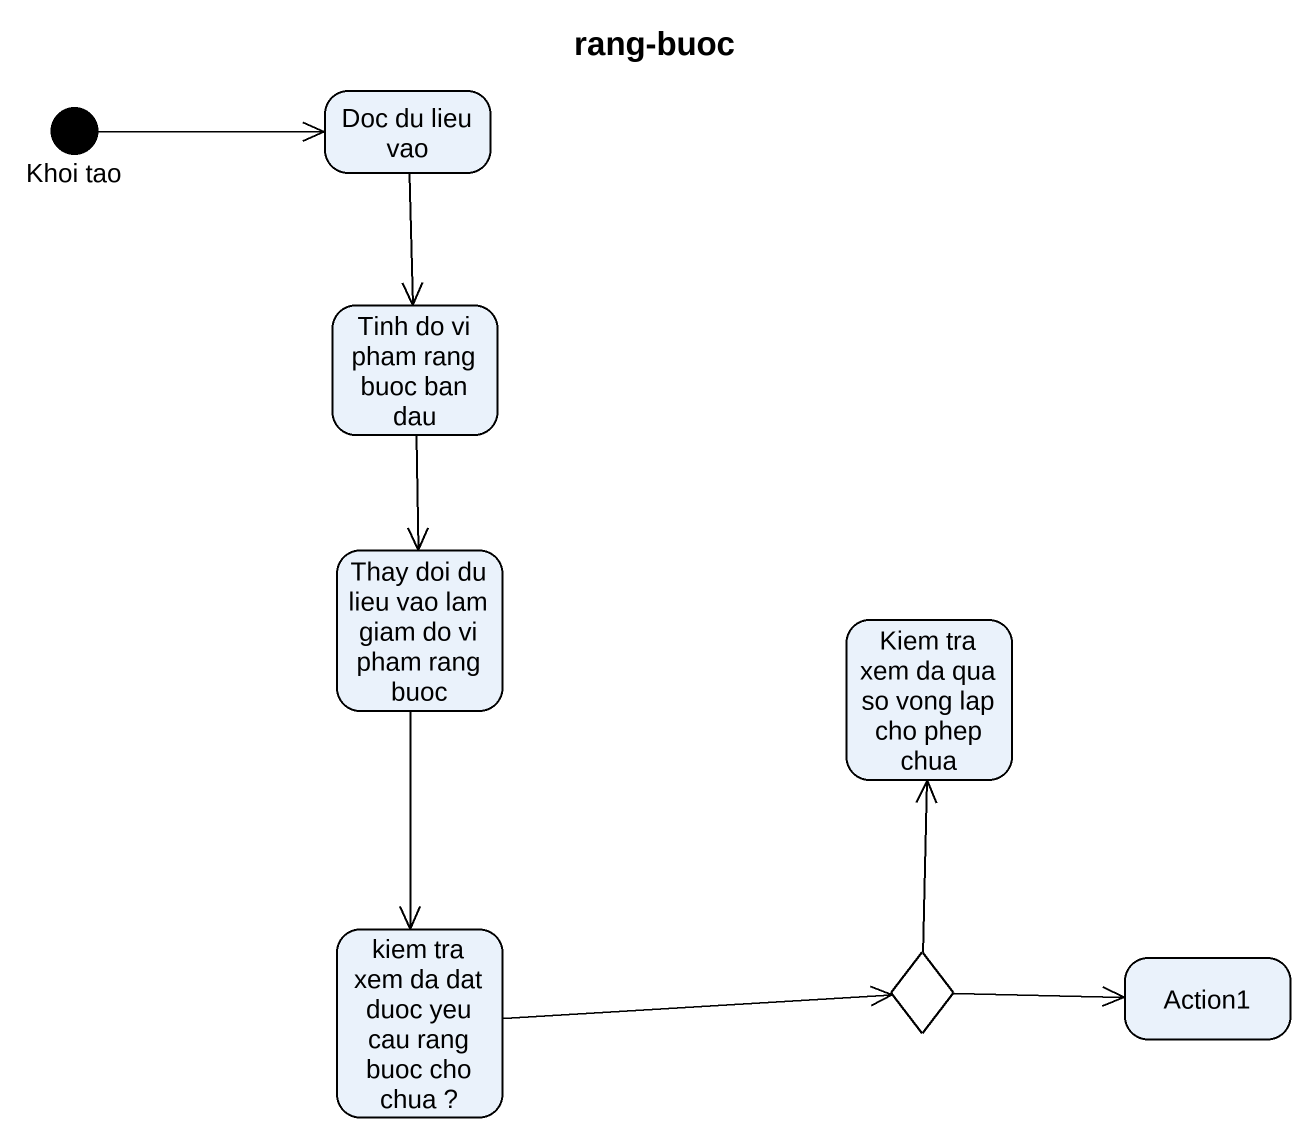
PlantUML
@startuml
title rang-buoc
hide empty description
state "Khoi tao" as Khoi_tao <<start>>
state "Doc du lieu vao" as Doc_du_lieu_vao
state "Tinh do vi pham rang buoc ban dau" as Tinh_do_vi_pham_rang_buoc
state "Thay doi du lieu vao lam giam do vi pham rang buoc" as Thay_doi_du_lieu_vao_lam
state "Kiem tra xem da qua so vong lap cho phep chua" as Kiem_tra_xem_da_qua_so_vong
state "kiem tra xem da dat duoc yeu cau rang buoc cho chua ?" as kiem_tra_xem_da_dat_duoc
state choice1 <<choice>>
state Action1
Khoi_tao -right-> Doc_du_lieu_vao
Doc_du_lieu_vao --> Tinh_do_vi_pham_rang_buoc
Tinh_do_vi_pham_rang_buoc --> Thay_doi_du_lieu_vao_lam
Thay_doi_du_lieu_vao_lam --> kiem_tra_xem_da_dat_duoc
kiem_tra_xem_da_dat_duoc -right-> choice1
choice1 -up-> Kiem_tra_xem_da_qua_so_vong
choice1 -right-> Action1
@enduml
